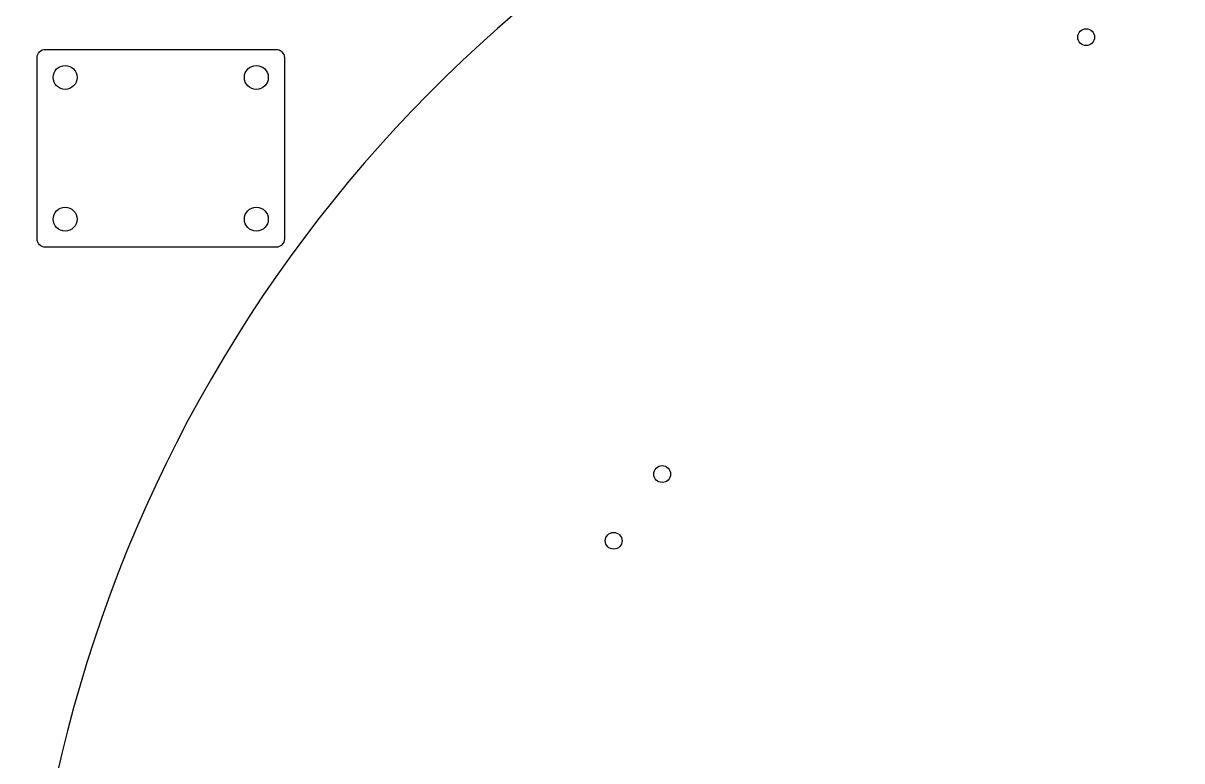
# Model space of a CAD drawing. Extents: x 2969 to 4199, y 5502 to 7549.
# Drawn here: x 3009 to 3712, y 6560 to 7008 of the extents above; entities that cross this region are included whole.
import ezdxf

# ---------------------------------------------------------------- set-up
doc = ezdxf.new("R2010")
doc.units = 0

# ---------------------------------------------------------------- blocks, each defined once
blk = doc.blocks.new('Part', base_point=(-850, -50))
at = {"layer": '1'}
blk.add_lwpolyline([(59.71, 0), (230.29, 0, -0.557537), (235.66, -8.68), (219.34, -41.32, 0.557537), (224.71, -50), (355.29, -50, 0.557537), (360.66, -41.32), (344.34, -8.68, -0.557537), (349.71, 0), (520.29, 0, -0.557537), (525.66, -8.68), (509.34, -41.32, 0.557537), (514.71, -50), (645.29, -50, 0.557537), (650.66, -41.32), (634.34, -8.68, -0.557537), (639.71, 0), (810.29, 0, -0.557537), (815.66, -8.68), (799.34, -41.32, 0.557537), (804.71, -50), (842.85, -50, 0.399019), (848.84, -44.31, 1.053565), (-848.84, -44.31, 0.399019)], format="xyb", dxfattribs=at)
for centre in [(326.57, 492.01), (367.02, 462.63), (631.98, 205.34)]:
    blk.add_circle(centre, 5.1, dxfattribs=at)
blk = doc.blocks.new('Part2086207543', base_point=(-75, -60))
at = {"layer": '1'}
blk.add_lwpolyline([(75, 55), (75, -55, -0.414214), (70, -60), (-70, -60, -0.414214), (-75, -55), (-75, 55, -0.414214), (-70, 60), (70, 60, -0.414214)], format="xyb", close=True, dxfattribs=at)
for centre in [(-58, 43), (58, 43), (-58, -43), (58, -43)]:
    blk.add_circle(centre, 7.25, dxfattribs=at)

msp = doc.modelspace()

# ---------------------------------------------------------------- block references
at = {"layer": '1', "rotation": 90.0000001836389}
msp.add_blockref('Part', (3909.11, 5517.31), dxfattribs=at)
at = {"layer": '1'}
msp.add_blockref('Part2086207543', (3017.3, 6871.93), dxfattribs=at)

doc.saveas('drawing.dxf')
